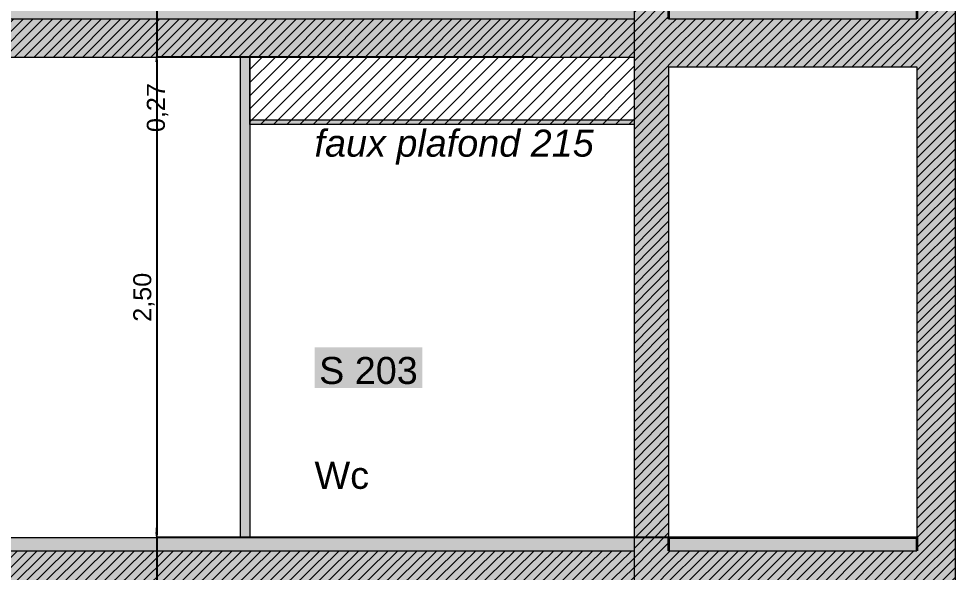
# Model space of a CAD drawing. Header units: metres. Extents: x 1838950 to 1842843, y 5171318 to 5174224.
# Drawn here: x 1840991.543 to 1840996.418, y 5171434.79 to 5171437.672 of the extents above; entities that cross this region are included whole.
import ezdxf

# ---------------------------------------------------------------- set-up
doc = ezdxf.new("R2010")
doc.units = ezdxf.units.M
doc.header["$LTSCALE"] = 0.0254
doc.header["$PDMODE"] = 1
doc.header["$PDSIZE"] = -2
doc.layers.get('0').update_dxf_attribs({"lineweight": 18})
doc.layers.get('DEFPOINTS').update_dxf_attribs({"lineweight": 18})
for name, color, linetype, lineweight in [('B GÈnÈral_Hatch', 7, 'Continuous', 5), ('B Général', 7, 'Continuous', 5), ('C ANNOTATIONS-cotation', 7, 'Continuous', 5), ('C ANNOTATIONS-prestations', 7, 'Continuous', 5), ('C ANNOTATIONS-texte', 7, 'Continuous', 5)]:
    doc.layers.add(name, color=color, linetype=linetype, lineweight=lineweight)
doc.styles.add('Arial', font='arial.ttf')
doc.styles.add('Arial (italic)', font='')
doc.styles.get('Arial (italic)').set_extended_font_data('Arial', italic=True)
doc.dimstyles.new('100é', dxfattribs={"dimtxt": 302.065972, "dimasz": 0.000124023, "dimexe": 0, "dimexo": 2.5e-06, "dimgap": 1e-07, "dimtad": 1, "dimzin": 3, "dimtxsty": 'Arial', "dimblk": 'VW_FILLEDARROW-2', "dimblk1": 'VW_FILLEDARROW-2', "dimblk2": 'VW_FILLEDARROW-2', "dimcen": 0, "dimdle": 1e-06, "dimazin": 0, "dimtfac": 1, "dimtix": 1, "dimtmove": 0, "dimatfit": 0, "dimldrblk": 'VW_FILLEDARROW-2', "dimfxl": 1, "dimfrac": 2, "dimtolj": 1, "dimtzin": 3, "dimarcsym": 0})
pattern_1 = [(45, (0, 0), (0.02425347222222, -0.02645833333333), [])]

# ---------------------------------------------------------------- blocks, each defined once
blk = doc.blocks.new('VW_FILLEDARROW-2')
at = {"linetype": 'Continuous', "lineweight": 0, "transparency": 16777216}
blk.add_hatch(color=0, dxfattribs=at).paths.add_polyline_path([(-1, 0.12), (0, 0), (-1, -0.12)])
at = {"color": 0, "lineweight": 20, "transparency": 16777216, "flags": 128}
blk.add_lwpolyline([(-1, 0.12), (0, 0), (-1, -0.12)], close=True, dxfattribs=at)
blk = doc.blocks.new('*D1737')
at = {"layer": 'C ANNOTATIONS-cotation', "color": 0, "linetype": 'Continuous', "lineweight": -2, "transparency": 16777216}
for p, q in [((1840992.2609, 5171437.7668), (1840992.2609, 5171437.7916)), ((1840993.9283, 5171437.742), (1840992.2609, 5171437.742)), ((1840992.2609, 5171437.742), (1840992.2609, 5171437.472)), ((1840994.2212, 5171437.472), (1840992.2609, 5171437.472)), ((1840992.2609, 5171437.4471), (1840992.2609, 5171437.4223))]:
    blk.add_line(p, q, dxfattribs=at)
at = {"layer": 'DEFPOINTS', "color": 0, "linetype": 'Continuous', "transparency": 16777216}
for p in [(1840993.9283, 5171437.742), (1840992.2609, 5171437.472), (1840994.2212, 5171437.472)]:
    blk.add_point(p, dxfattribs=at)
at = {"layer": 'C ANNOTATIONS-cotation', "color": 0, "linetype": 'Continuous', "lineweight": -2, "transparency": 16777216, "xscale": 0.0248046875, "yscale": 0.0248046875, "zscale": 0.0248046875}
for p, rotation in [((1840992.2609, 5171437.742), 270), ((1840992.2609, 5171437.472), 90)]:
    blk.add_blockref('VW_FILLEDARROW-2', p, dxfattribs=dict(at, rotation=rotation))
at = {"layer": 'C ANNOTATIONS-cotation', "color": 0, "linetype": 'Continuous', "lineweight": 5, "transparency": 16777216, "insert": (1840992.2653, 5171437.2095), "char_height": 0.09378, "attachment_point": 5, "rotation": 90, "style": 'Arial'}
blk.add_mtext('\\A1;0,27', dxfattribs=at)
blk = doc.blocks.new('*D1738')
at = {"layer": 'C ANNOTATIONS-cotation', "color": 0, "linetype": 'Continuous', "lineweight": -2, "transparency": 16777216}
for p, q in [((1840994.2212, 5171437.472), (1840992.2609, 5171437.472)), ((1840992.2609, 5171437.4471), (1840992.2609, 5171434.9968)), ((1840994.9289, 5171434.972), (1840992.2609, 5171434.972))]:
    blk.add_line(p, q, dxfattribs=at)
at = {"layer": 'DEFPOINTS', "color": 0, "linetype": 'Continuous', "transparency": 16777216}
for p in [(1840994.2212, 5171437.472), (1840992.2609, 5171434.972), (1840994.9289, 5171434.972)]:
    blk.add_point(p, dxfattribs=at)
at = {"layer": 'C ANNOTATIONS-cotation', "color": 0, "linetype": 'Continuous', "lineweight": -2, "transparency": 16777216, "xscale": 0.0248046875, "yscale": 0.0248046875, "zscale": 0.0248046875}
for p, rotation in [((1840992.2609, 5171437.472), 90), ((1840992.2609, 5171434.972), 270)]:
    blk.add_blockref('VW_FILLEDARROW-2', p, dxfattribs=dict(at, rotation=rotation))
at = {"layer": 'C ANNOTATIONS-cotation', "color": 0, "linetype": 'Continuous', "lineweight": 5, "transparency": 16777216, "insert": (1840992.1945, 5171436.222), "char_height": 0.09378, "attachment_point": 5, "rotation": 90, "style": 'Arial'}
blk.add_mtext('\\A1;2,50', dxfattribs=at)
blk = doc.blocks.new('*D1739')
at = {"layer": 'C ANNOTATIONS-cotation', "color": 0, "linetype": 'Continuous', "lineweight": -2, "transparency": 16777216}
for p, q in [((1840992.2609, 5171434.9968), (1840992.2609, 5171435.0216)), ((1840994.9289, 5171434.972), (1840992.2609, 5171434.972)), ((1840992.2609, 5171434.972), (1840992.2609, 5171434.702)), ((1840994.7289, 5171434.702), (1840992.2609, 5171434.702)), ((1840992.2609, 5171434.6771), (1840992.2609, 5171434.6523))]:
    blk.add_line(p, q, dxfattribs=at)
at = {"layer": 'DEFPOINTS', "color": 0, "linetype": 'Continuous', "transparency": 16777216}
for p in [(1840994.9289, 5171434.972), (1840992.2609, 5171434.702), (1840994.7289, 5171434.702)]:
    blk.add_point(p, dxfattribs=at)
at = {"layer": 'C ANNOTATIONS-cotation', "color": 0, "linetype": 'Continuous', "lineweight": -2, "transparency": 16777216, "xscale": 0.0248046875, "yscale": 0.0248046875, "zscale": 0.0248046875}
for p, rotation in [((1840992.2609, 5171434.972), 270), ((1840992.2609, 5171434.702), 90)]:
    blk.add_blockref('VW_FILLEDARROW-2', p, dxfattribs=dict(at, rotation=rotation))
at = {"layer": 'C ANNOTATIONS-cotation', "color": 0, "linetype": 'Continuous', "lineweight": 5, "transparency": 16777216, "insert": (1840992.2653, 5171434.4173), "char_height": 0.09378, "attachment_point": 5, "rotation": 90, "style": 'Arial'}
blk.add_mtext('\\A1;0,27', dxfattribs=at)

msp = doc.modelspace()

# ---------------------------------------------------------------- hatches: boundary and pattern name
at = {"layer": 'B GÈnÈral_Hatch', "linetype": 'Continuous', "lineweight": 0, "true_color": 0xffffff}
for points in [[(1840996.2176, 5171441.1024), (1840996.4176, 5171441.1024), (1840996.4176, 5171429.3118), (1840996.2176, 5171429.3118), (1840996.2176, 5171441.1024)], [(1840996.4176, 5171441.1024), (1840996.2176, 5171441.1024), (1840996.2176, 5171429.3118), (1840996.4176, 5171429.3118), (1840996.4176, 5171441.1024)], [(1840994.9257, 5171429.4319), (1840994.9257, 5171440.242), (1840994.7457, 5171440.242), (1840994.7457, 5171429.3619), (1840994.9257, 5171429.4319)], [(1840994.9257, 5171429.4319), (1840994.9257, 5171440.242), (1840994.7457, 5171440.242), (1840994.7457, 5171429.3619), (1840994.9257, 5171429.4319)], [(1840988.7657, 5171437.472), (1840988.7657, 5171437.742), (1840994.7457, 5171437.742), (1840994.7457, 5171437.472), (1840988.7657, 5171437.472)], [(1840996.2176, 5171437.422), (1840996.2176, 5171437.742), (1840994.9257, 5171437.742), (1840994.9257, 5171437.422), (1840996.2176, 5171437.422)], [(1840996.2176, 5171437.672), (1840996.2176, 5171437.742), (1840994.9257, 5171437.742), (1840994.9257, 5171437.672), (1840996.2176, 5171437.672)], [(1840988.7657, 5171437.672), (1840988.7657, 5171437.472), (1840994.7457, 5171437.472), (1840994.7457, 5171437.672), (1840988.7657, 5171437.672)], [(1840996.2176, 5171437.422), (1840996.2176, 5171437.672), (1840994.9257, 5171437.672), (1840994.9257, 5171437.422), (1840996.2176, 5171437.422)], [(1840992.6957, 5171437.472), (1840992.7457, 5171437.472), (1840992.7457, 5171434.972), (1840992.6957, 5171434.972), (1840992.6957, 5171437.472)], [(1840992.7457, 5171437.472), (1840992.6957, 5171437.472), (1840992.6957, 5171434.972), (1840992.7457, 5171434.972), (1840992.7457, 5171437.472)], [(1840993.0826, 5171435.7498), (1840993.6434, 5171435.7498), (1840993.6434, 5171435.9615), (1840993.0826, 5171435.9615), (1840993.0826, 5171435.7498)], [(1840988.7657, 5171434.702), (1840988.7657, 5171434.972), (1840994.7457, 5171434.972), (1840994.7457, 5171434.702), (1840988.7657, 5171434.702)], [(1840996.2176, 5171434.652), (1840996.2176, 5171434.972), (1840994.9257, 5171434.972), (1840994.9257, 5171434.652), (1840996.2176, 5171434.652)], [(1840996.2176, 5171434.902), (1840996.2176, 5171434.972), (1840994.9257, 5171434.972), (1840994.9257, 5171434.902), (1840996.2176, 5171434.902)], [(1840988.7657, 5171434.902), (1840988.7657, 5171434.702), (1840994.7457, 5171434.702), (1840994.7457, 5171434.902), (1840988.7657, 5171434.902)], [(1840996.2176, 5171434.652), (1840996.2176, 5171434.902), (1840994.9257, 5171434.902), (1840994.9257, 5171434.652), (1840996.2176, 5171434.652)]]:
    msp.add_hatch(color=7, dxfattribs=at).paths.add_polyline_path(points)
at = {"layer": 'B GÈnÈral_Hatch', "linetype": 'Continuous', "lineweight": 5}
h = msp.add_hatch(dxfattribs=at)
h.set_pattern_fill('50_BETON', style=0, pattern_type=2)
h.set_pattern_definition(pattern_1)
h.paths.add_polyline_path([(1840996.4176, 5171441.1024), (1840996.2176, 5171441.1024), (1840996.2176, 5171429.3118), (1840996.4176, 5171429.3118)])
h = msp.add_hatch(dxfattribs=at)
h.set_pattern_fill('50_BETON', style=0, pattern_type=2)
h.set_pattern_definition(pattern_1)
h.paths.add_polyline_path([(1840994.9257, 5171429.4319), (1840994.9257, 5171440.242), (1840994.7457, 5171440.242), (1840994.7457, 5171429.3619)])
h = msp.add_hatch(dxfattribs=at)
h.set_pattern_fill('50_BETON', style=0, pattern_type=2)
h.set_pattern_definition(pattern_1)
h.paths.add_polyline_path([(1840988.7657, 5171437.672), (1840988.7657, 5171437.472), (1840994.7457, 5171437.472), (1840994.7457, 5171437.672)])
h = msp.add_hatch(dxfattribs=at)
h.set_pattern_fill('50_BETON', style=0, pattern_type=2)
h.set_pattern_definition(pattern_1)
h.paths.add_polyline_path([(1840996.2176, 5171437.422), (1840996.2176, 5171437.672), (1840994.9257, 5171437.672), (1840994.9257, 5171437.422)])
h = msp.add_hatch(dxfattribs=at)
h.set_pattern_fill('50_BETON', style=0, pattern_type=2)
h.set_pattern_definition(pattern_1)
h.paths.add_polyline_path([(1840988.7657, 5171434.902), (1840988.7657, 5171434.702), (1840994.7457, 5171434.702), (1840994.7457, 5171434.902)])
h = msp.add_hatch(dxfattribs=at)
h.set_pattern_fill('50_BETON', style=0, pattern_type=2)
h.set_pattern_definition(pattern_1)
h.paths.add_polyline_path([(1840996.2176, 5171434.652), (1840996.2176, 5171434.902), (1840994.9257, 5171434.902), (1840994.9257, 5171434.652)])
at = {"layer": 'B Général', "linetype": 'Continuous', "lineweight": 5, "true_color": 0xaaaaaa}
h = msp.add_hatch(dxfattribs=at)
h.set_pattern_fill('F_P__SOFFITE', color=253, style=0, pattern_type=2)
h.set_pattern_definition([(45, (0, 0.002205), (-0.03527777777778, 0.03307291666667), [])])
h.paths.add_polyline_path([(1840992.7457, 5171437.472), (1840994.7457, 5171437.472), (1840994.7457, 5171437.122), (1840992.7457, 5171437.122)])
at = {"layer": 'B Général', "linetype": 'Continuous', "lineweight": 0, "true_color": 0x848484}
msp.add_hatch(color=252, dxfattribs=at).paths.add_polyline_path([(1840992.7457, 5171437.1461), (1840994.7457, 5171437.1461), (1840994.7457, 5171437.122), (1840992.7457, 5171437.122)])

# ---------------------------------------------------------------- linework, layer by layer
at = {"layer": 'B Général', "color": 7, "linetype": 'Continuous', "lineweight": 18}
for p, q in [((1840996.4176, 5171441.1024), (1840996.4176, 5171429.3118)), ((1840994.7457, 5171440.242), (1840994.7457, 5171429.3619)), ((1840994.9257, 5171437.422), (1840994.9257, 5171434.972)), ((1840996.2176, 5171437.422), (1840996.2176, 5171434.972))]:
    msp.add_line(p, q, dxfattribs=at)
at = {"layer": 'B Général', "color": 7, "linetype": 'Continuous', "lineweight": 5}
for p, q in [((1840996.4176, 5171441.1024), (1840996.4176, 5171429.3118)), ((1840988.7657, 5171437.672), (1840994.7457, 5171437.672)), ((1840988.7657, 5171437.472), (1840994.7457, 5171437.472)), ((1840988.7657, 5171437.472), (1840994.7457, 5171437.472)), ((1840992.6957, 5171437.472), (1840992.6957, 5171434.972)), ((1840992.6957, 5171437.472), (1840992.7457, 5171437.472)), ((1840992.7457, 5171437.472), (1840992.7457, 5171434.972)), ((1840994.7457, 5171437.472), (1840994.7457, 5171434.972)), ((1840994.9257, 5171437.422), (1840996.2176, 5171437.422)), ((1840994.9257, 5171437.422), (1840994.9257, 5171434.972)), ((1840996.2176, 5171437.422), (1840996.2176, 5171434.972)), ((1840988.7657, 5171434.972), (1840994.7457, 5171434.972)), ((1840988.7657, 5171434.972), (1840994.7457, 5171434.972)), ((1840992.6957, 5171434.972), (1840992.7457, 5171434.972)), ((1840994.9257, 5171434.972), (1840996.2176, 5171434.972)), ((1840988.7657, 5171434.902), (1840994.7457, 5171434.902))]:
    msp.add_line(p, q, dxfattribs=at)
at = {"layer": 'B Général', "color": 7, "linetype": 'Continuous', "lineweight": 35}
for p, q in [((1840994.9257, 5171437.742), (1840994.9257, 5171437.672)), ((1840996.2176, 5171437.742), (1840996.2176, 5171437.672)), ((1840994.9257, 5171434.972), (1840996.2176, 5171434.972)), ((1840994.9257, 5171434.972), (1840994.9257, 5171434.902)), ((1840996.2176, 5171434.972), (1840996.2176, 5171434.902))]:
    msp.add_line(p, q, dxfattribs=at)
at = {"layer": 'B Général', "color": 7, "linetype": 'Continuous', "lineweight": 13}
for p, q in [((1840994.9257, 5171437.672), (1840996.2176, 5171437.672)), ((1840992.6957, 5171437.472), (1840992.6957, 5171434.972)), ((1840992.7457, 5171437.472), (1840992.7457, 5171434.972)), ((1840994.9257, 5171437.422), (1840996.2176, 5171437.422)), ((1840994.9257, 5171434.902), (1840996.2176, 5171434.902))]:
    msp.add_line(p, q, dxfattribs=at)
at = {"layer": 'B Général', "color": 7, "linetype": 'Continuous', "lineweight": 5, "flags": 128}
for points in [[(1840992.7457, 5171437.472), (1840994.7457, 5171437.472), (1840994.7457, 5171437.122), (1840992.7457, 5171437.122)], [(1840992.7457, 5171437.1461), (1840994.7457, 5171437.1461), (1840994.7457, 5171437.122), (1840992.7457, 5171437.122)]]:
    msp.add_lwpolyline(points, close=True, dxfattribs=at)

# ---------------------------------------------------------------- texts
at = {"layer": 'B Général', "color": 7, "insert": (1840993.363, 5171435.9113), "char_height": 0.14067, "attachment_point": 2, "line_spacing_factor": 0.901009, "style": 'Arial'}
msp.add_mtext('S 203', dxfattribs=at)
at = {"layer": 'C ANNOTATIONS-prestations', "insert": (1840993.0826, 5171437.0947), "char_height": 0.140667, "attachment_point": 1, "line_spacing_factor": 0.901009, "style": 'Arial (italic)'}
msp.add_mtext('faux plafond 215', dxfattribs=at)
at = {"layer": 'C ANNOTATIONS-texte', "color": 7, "insert": (1840993.0826, 5171435.3654), "char_height": 0.14067, "attachment_point": 1, "rotation": 0, "line_spacing_factor": 0.901009, "style": 'Arial'}
msp.add_mtext('Wc', dxfattribs=at)

# ---------------------------------------------------------------- dimensions: what is measured, and where the dimension line sits
at = {"layer": 'C ANNOTATIONS-cotation', "color": 7, "linetype": 'Continuous', "lineweight": 5}
for base, p1, p2, picture, middle in [((1840992.2609, 5171437.472), (1840993.9283, 5171437.742), (1840994.2212, 5171437.472), '*D1737', (1840992.2653, 5171437.2095)), ((1840992.2609, 5171434.702), (1840994.9289, 5171434.972), (1840994.7289, 5171434.702), '*D1739', (1840992.2653, 5171434.4173))]:
    dim = msp.add_linear_dim(base=base, p1=p1, p2=p2, angle=270, dimstyle='100é', override={"dimtxt": 0.093778, "dimasz": 0.024805, "dimgap": 0.07985, "dimpost": '<>', "dimtxsty": 'Arial', "dimdle": 0.0002, "dimtix": 0, "dimtmove": 2}, dxfattribs=at)
    dim.commit()
    dim.dimension.update_dxf_attribs({"geometry": picture, "text_midpoint": middle, "dimtype": 160})
dim = msp.add_linear_dim(base=(1840992.2609, 5171434.972), p1=(1840994.2212, 5171437.472), p2=(1840994.9289, 5171434.972), angle=270, dimstyle='100é', override={"dimtxt": 0.093778, "dimasz": 0.024805, "dimgap": 0.01, "dimpost": '<>', "dimtxsty": 'Arial', "dimdle": 0.0002, "dimtmove": 2}, dxfattribs=at)
dim.commit()
dim.dimension.update_dxf_attribs({"geometry": '*D1738', "text_midpoint": (1840992.1945, 5171436.222)})

doc.saveas('drawing.dxf')
